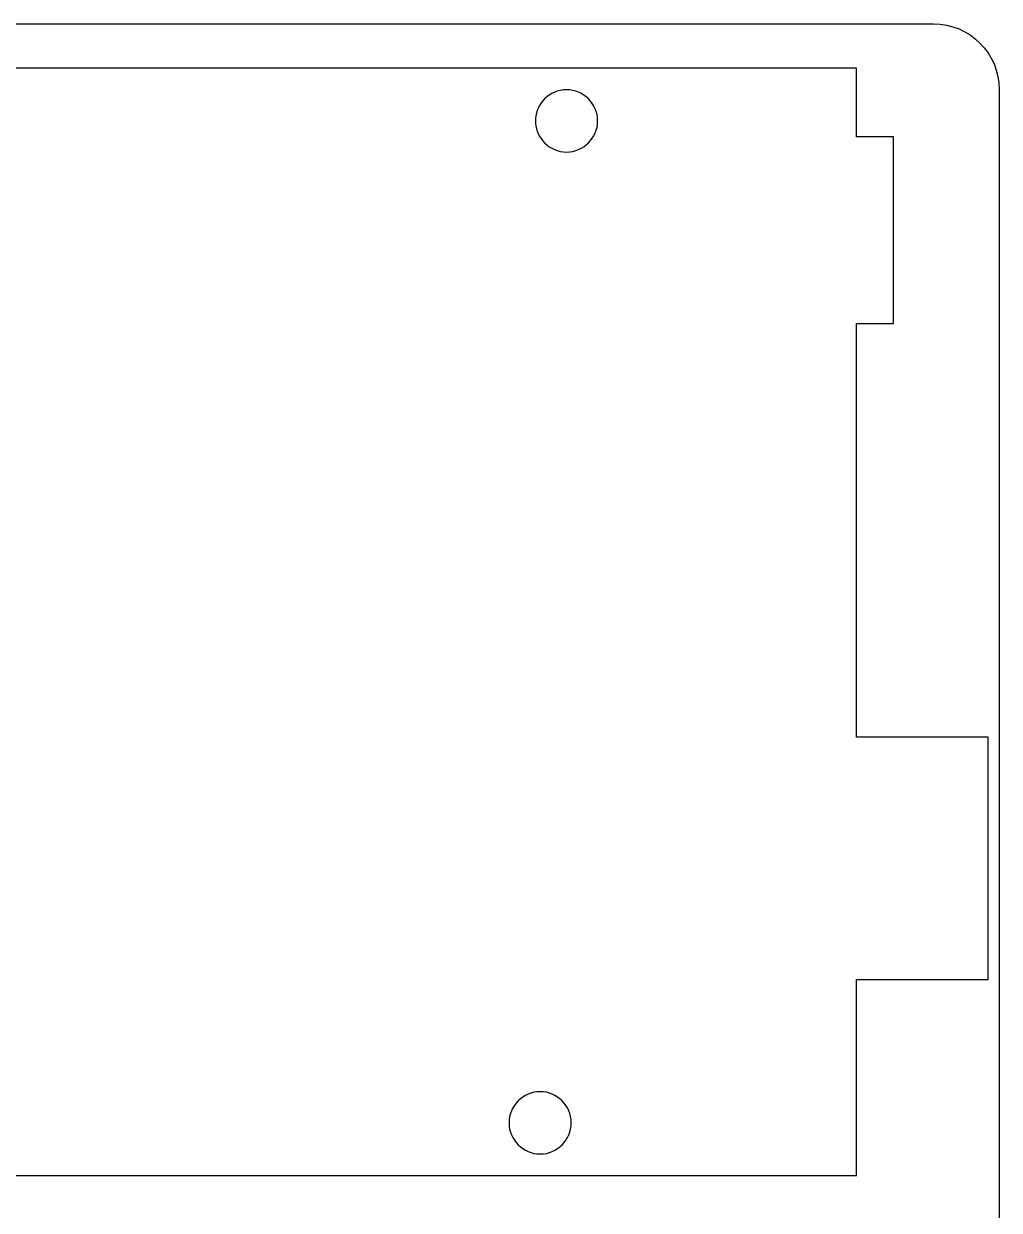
# Model space of a CAD drawing. Extents: x 25 to 119, y -56 to 58.
# Drawn here: x 71.7 to 118.7, y 0.9 to 58.1 of the extents above; entities that cross this region are included whole.
import ezdxf

# ---------------------------------------------------------------- set-up
doc = ezdxf.new("R2010")
doc.units = 0
doc.layers.add('LAYER_1', color=7, linetype='CONTINUOUS')

# ---------------------------------------------------------------- blocks, each defined once
blk = doc.blocks.new('BLOCK_2')
at = {"layer": 'LAYER_1'}
blk.add_open_spline([(24.729, -53.04), (24.729, -54.793), (26.15, -56.215), (27.904, -56.215), (27.904, -56.215), (115.553, -56.215), (115.553, -56.215), (117.307, -56.215), (118.728, -54.793), (118.728, -53.04), (118.728, -53.04), (118.728, 54.91), (118.728, 54.91), (118.728, 56.664), (117.307, 58.085), (115.553, 58.085), (115.553, 58.085), (27.904, 58.085), (27.904, 58.085), (26.15, 58.085), (24.729, 56.664), (24.729, 54.91), (24.729, 54.91), (24.729, -53.04), (24.729, -53.04)], degree=3, knots=[0, 0, 0, 0, 1, 1, 1, 2, 2, 2, 3, 3, 3, 4, 4, 4, 5, 5, 5, 6, 6, 6, 7, 7, 7, 8, 8, 8, 8], dxfattribs=at)

msp = doc.modelspace()

# ---------------------------------------------------------------- linework, layer by layer
at = {"layer": 'LAYER_1', "color": 7}
msp.add_open_spline([(111.85, 55.947), (111.85, 55.947), (111.85, 52.645), (111.85, 52.645), (111.85, 52.645), (113.627, 52.645), (113.627, 52.645), (113.627, 52.645), (113.627, 43.653), (113.627, 43.653), (113.627, 43.653), (111.85, 43.653), (111.85, 43.653), (111.85, 43.653), (111.85, 23.715), (111.85, 23.715), (111.85, 23.715), (118.2, 23.715), (118.2, 23.715), (118.2, 23.715), (118.2, 12.056), (118.2, 12.056), (118.2, 12.056), (111.85, 12.056), (111.85, 12.056), (111.85, 12.056), (111.85, 2.607), (111.85, 2.607), (111.85, 2.607), (47.334, 2.607), (47.334, 2.607), (47.334, 2.607), (45.81, 4.131), (45.81, 4.131), (45.81, 4.131), (45.81, 15.561), (45.81, 15.561), (45.81, 15.561), (43.27, 17.042), (43.27, 17.042), (43.27, 17.042), (43.27, 52.633), (43.27, 52.633), (43.27, 52.633), (45.81, 54.113), (45.81, 54.113), (45.81, 54.113), (45.81, 55.947), (45.81, 55.947), (45.81, 55.947), (89.828, 55.947), (111.85, 55.947), (111.85, 55.947), (111.85, 55.947), (111.85, 55.947)], degree=3, knots=[0, 0, 0, 0, 1, 1, 1, 2, 2, 2, 3, 3, 3, 4, 4, 4, 5, 5, 5, 6, 6, 6, 7, 7, 7, 8, 8, 8, 9, 9, 9, 10, 10, 10, 11, 11, 11, 12, 12, 12, 13, 13, 13, 14, 14, 14, 15, 15, 15, 16, 16, 16, 17, 17, 17, 18, 18, 18, 18], dxfattribs=at)
at = {"layer": 'LAYER_1'}
for points in [[(96.379, 53.407), (96.379, 54.234), (97.053, 54.907), (97.879, 54.907), (98.705, 54.907), (99.379, 54.234), (99.379, 53.407), (99.379, 52.581), (98.705, 51.907), (97.879, 51.907), (97.053, 51.907), (96.379, 52.581), (96.379, 53.407), (96.379, 53.407), (96.379, 53.407), (96.379, 53.407)], [(95.109, 5.147), (95.109, 5.974), (95.783, 6.647), (96.609, 6.647), (97.435, 6.647), (98.109, 5.974), (98.109, 5.147), (98.109, 4.321), (97.435, 3.647), (96.609, 3.647), (95.783, 3.647), (95.109, 4.321), (95.109, 5.147), (95.109, 5.147), (95.109, 5.147), (95.109, 5.147)]]:
    msp.add_open_spline(points, degree=3, knots=[0, 0, 0, 0, 1, 1, 1, 2, 2, 2, 3, 3, 3, 4, 4, 4, 5, 5, 5, 5], dxfattribs=at)

# ---------------------------------------------------------------- block references
msp.add_blockref('BLOCK_2', (0, 0), dxfattribs=at)

doc.saveas('drawing.dxf')
